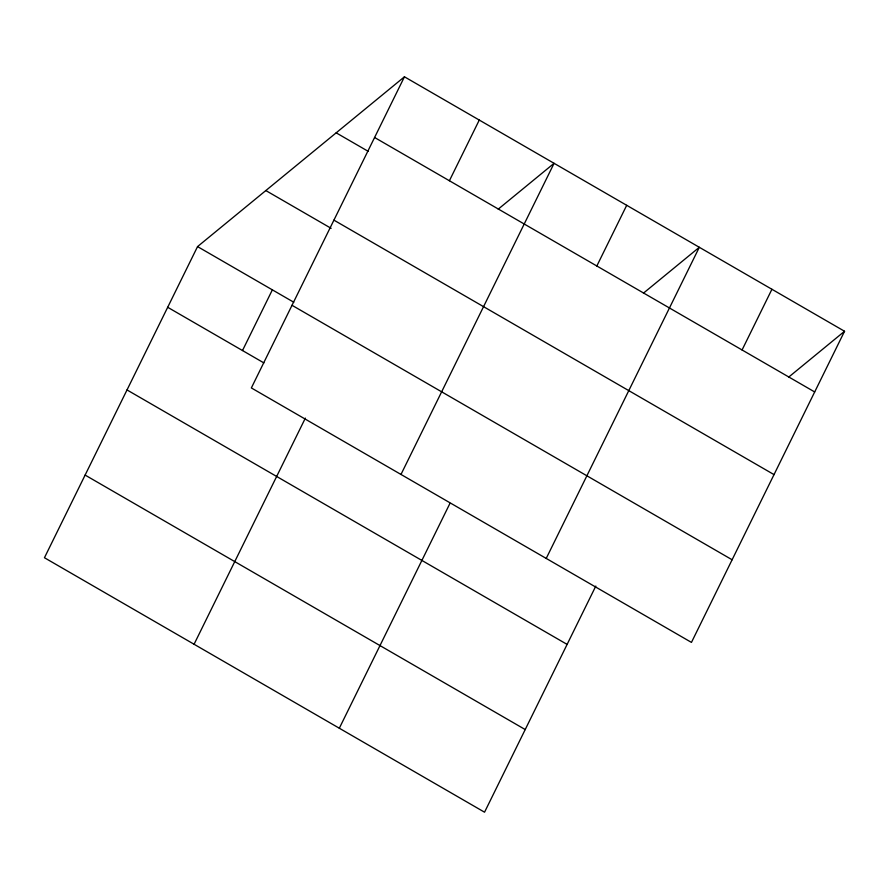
<?xml version="1.0" encoding="UTF-8"?>
<svg xmlns="http://www.w3.org/2000/svg" width="889" height="889" viewBox="0 0 889 889"><rect width="100%" height="100%" fill="white"/><g stroke="black" fill="none" stroke-linecap="round" stroke-linejoin="round"><path stroke-width="1.33" d="M404.451 76.798L251.354 387.937L691.453 642.403L844.55 331.264L404.451 76.798L197.547 246.597L44.45 557.736L484.549 812.202L595.819 586.062M242.497 350.544L272.367 289.847M194.08 644.258L305.36 418.119M449.401 180.745L479.271 120.059M400.983 474.459L554.08 163.32L498.218 209.159M339.32 728.224L449.99 503.307M596.83 266L626.701 205.303M546.213 558.436L699.321 247.286L643.458 293.137M742.071 349.977L771.93 289.281M788.687 377.114L844.55 331.264M374.58 137.484L814.691 391.96M336.175 132.828L368.235 151.363M333.92 220.139L774.019 474.604M265.822 190.557L331.141 228.329M197.547 246.597L293.748 302.216M292.014 305.294L732.114 559.759M167.688 307.283L263.877 362.901M127.016 389.938L567.115 644.403M85.122 475.082L525.221 729.558"/></g></svg>
